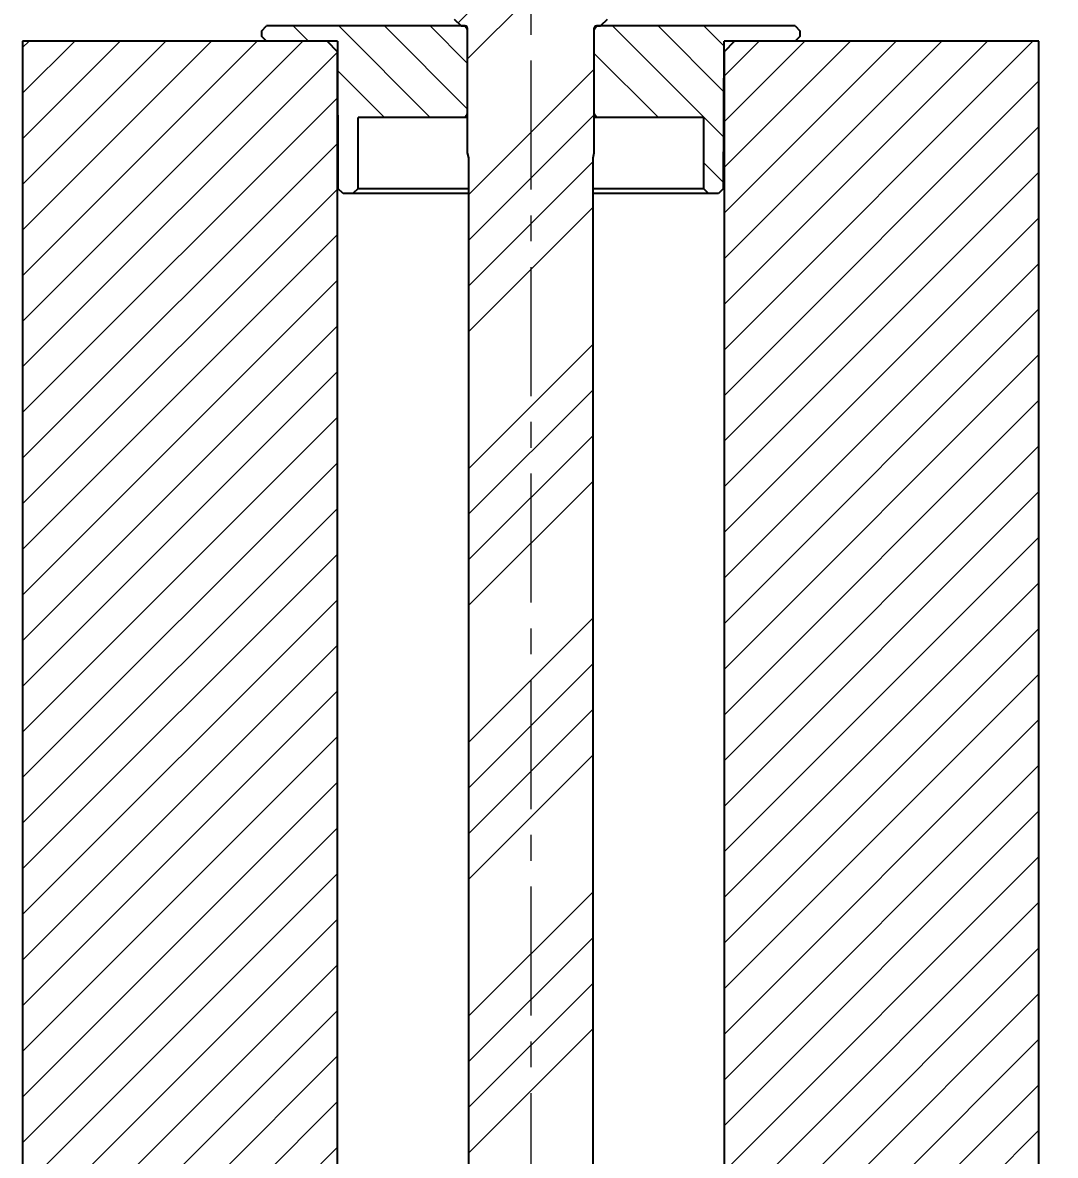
# Model space of a CAD drawing. Header units: millimetres. Extents: x 15 to 1184, y 5 to 836.
# Drawn here: x 131.6 to 233.2, y 458.1 to 569.6 of the extents above; entities that cross this region are included whole.
import ezdxf

# ---------------------------------------------------------------- set-up
doc = ezdxf.new("R2010")
doc.units = ezdxf.units.MM
doc.linetypes.add('CENTERX2', pattern=[20.32, 12.7, -2.54, 2.54, -2.54])
doc.styles.add('SLDTEXTSTYLE1', font='TXT', dxfattribs={"width": 0.75})
doc.dimstyles.new('SLDDIMSTYLE0', dxfattribs={"dimtxt": 3.5, "dimasz": 3.556, "dimexe": 0, "dimexo": 0.0625, "dimgap": 0.875, "dimtad": 1, "dimlfac": 2, "dimrnd": 1e-09, "dimzin": 12, "dimdsep": 46, "dimtxsty": 'SLDTEXTSTYLE1', "dimsah": 1, "dimcen": 0.09, "dimadec": 0, "dimazin": 3, "dimtfac": 1, "dimtdec": 3, "dimtofl": 0, "dimtmove": 0, "dimatfit": 3, "dimfxl": 1, "dimfrac": 2, "dimtolj": 1, "dimtzin": 12, "dimarcsym": 0})
pattern_1 = [(135, (0, 0), (-13.4704, -13.4704), []), (135, (-2e-14, 4.49), (-13.4704, -13.4704), []), (135, (-3e-14, 8.98), (-13.4704, -13.4704), []), (135, (-5e-14, 13.47), (-13.4704, -13.4704), [])]

# ---------------------------------------------------------------- blocks, each defined once
blk = doc.blocks.new('_D_7')
at = {"color": 7, "linetype": 'Continuous', "lineweight": 0}
for p, q in [((276.07, 471.74), (276.07, 391.71)), ((181.57, 407.84), (181.57, 391.71)), ((181.57, 392.71), (276.07, 392.71))]:
    blk.add_line(p, q, dxfattribs=at)
at = {"color": 7, "linetype": 'Continuous', "lineweight": 18}
for points in [[(181.57, 392.71), (185.13, 392.33), (185.13, 393.09)], [(276.07, 392.71), (272.52, 393.09), (272.52, 392.33)]]:
    blk.add_solid(points, dxfattribs=at)
at = {"color": 7, "linetype": 'Continuous', "lineweight": 18, "insert": (226.2, 397.22), "char_height": 3.5, "attachment_point": 1, "style": 'SLDTEXTSTYLE1'}
blk.add_mtext('189,00', dxfattribs=at)

msp = doc.modelspace()

# ---------------------------------------------------------------- hatches: boundary and pattern name
at = {"linetype": 'Continuous', "lineweight": 18}
h = msp.add_hatch(dxfattribs=at)
h.set_pattern_fill('DIN 201 Stahl und Stahlguss', style=0, pattern_type=2)
h.set_pattern_definition([(45, (0, 0), (-13.4704, 13.4704), []), (45, (4.49, 0), (-13.4704, 13.4704), []), (45, (8.98, 0), (-13.4704, 13.4704), []), (45, (13.47, 0), (-13.4704, 13.4704), [])])
edge = h.paths.add_edge_path(flags=0)
edge.add_line((187.6975, 556.2759), (187.8225, 556.7425))
edge.add_line((187.8225, 556.7425), (187.8225, 569.0425))
edge.add_arc((188.0225, 569.0425), 0.2, 90, 180, ccw=False)
edge.add_line((188.0225, 569.2425), (188.4225, 569.2425))
edge.add_line((188.4225, 569.2425), (189.0725, 569.8925))
edge.add_line((189.0725, 569.8925), (189.0725, 581.1425))
edge.add_line((189.0725, 581.1425), (188.6147, 581.6003))
edge.add_arc((188.8975, 581.8831), 0.4, 180, 225, ccw=False)
edge.add_line((188.4975, 581.8831), (188.4975, 583.3425))
edge.add_arc((188.8975, 583.3425), 0.4, 90, 180, ccw=False)
edge.add_line((188.8975, 583.7425), (188.9225, 583.7425))
edge.add_line((188.9225, 583.7425), (189.0725, 583.8925))
edge.add_line((189.0725, 583.8925), (189.0725, 597.3425))
edge.add_arc((189.4725, 597.3425), 0.4, 90, 180, ccw=False)
edge.add_line((189.4725, 597.7425), (190.0725, 597.7425))
edge.add_line((190.0725, 597.7425), (190.3225, 597.9925))
edge.add_line((190.3225, 597.9925), (190.3225, 608.9925))
edge.add_line((190.3225, 608.9925), (190.0725, 609.2425))
edge.add_line((190.0725, 609.2425), (189.4725, 609.2425))
edge.add_arc((189.4725, 609.6425), 0.4, 180, 270, ccw=False)
edge.add_line((189.0725, 609.6425), (189.0725, 611.4925))
edge.add_line((189.0725, 611.4925), (188.8225, 611.7425))
edge.add_line((188.8225, 611.7425), (187.5725, 611.7425))
edge.add_line((187.5725, 611.7425), (187.5725, 623.7425))
edge.add_line((187.5725, 623.7425), (187.0725, 624.2425))
edge.add_line((187.0725, 624.2425), (176.0725, 624.2425))
edge.add_line((176.0725, 624.2425), (175.5725, 623.7425))
edge.add_line((175.5725, 623.7425), (175.5725, 611.7425))
edge.add_line((175.5725, 611.7425), (174.3225, 611.7425))
edge.add_line((174.3225, 611.7425), (174.0725, 611.4925))
edge.add_line((174.0725, 611.4925), (174.0725, 609.6425))
edge.add_arc((173.6725, 609.6425), 0.4, 270, 360, ccw=False)
edge.add_line((173.6725, 609.2425), (173.0725, 609.2425))
edge.add_line((173.0725, 609.2425), (172.8225, 608.9925))
edge.add_line((172.8225, 608.9925), (172.8225, 597.9925))
edge.add_line((172.8225, 597.9925), (173.0725, 597.7425))
edge.add_line((173.0725, 597.7425), (173.6725, 597.7425))
edge.add_arc((173.6725, 597.3425), 0.4, 0, 90, ccw=False)
edge.add_line((174.0725, 597.3425), (174.0725, 583.8925))
edge.add_line((174.0725, 583.8925), (174.2225, 583.7425))
edge.add_line((174.2225, 583.7425), (174.2475, 583.7425))
edge.add_arc((174.2475, 583.3425), 0.4, 0, 90, ccw=False)
edge.add_line((174.6475, 583.3425), (174.6475, 581.8831))
edge.add_arc((174.2475, 581.8831), 0.4, 315, 360, ccw=False)
edge.add_line((174.5304, 581.6003), (174.0725, 581.1425))
edge.add_line((174.0725, 581.1425), (174.0725, 569.8925))
edge.add_line((174.0725, 569.8925), (174.7225, 569.2425))
edge.add_line((174.7225, 569.2425), (175.1225, 569.2425))
edge.add_arc((175.1225, 569.0425), 0.2, 0, 90, ccw=False)
edge.add_line((175.3225, 569.0425), (175.3225, 556.7425))
edge.add_line((175.3225, 556.7425), (175.4475, 556.2759))
edge.add_line((175.4475, 556.2759), (175.4475, 451.9925))
edge.add_line((175.4475, 451.9925), (175.6975, 451.7425))
edge.add_line((175.6975, 451.7425), (175.8725, 451.7425))
edge.add_arc((175.8725, 451.5425), 0.2, 0, 90, ccw=False)
edge.add_line((176.0725, 451.5425), (176.0725, 429.4925))
edge.add_line((176.0725, 429.4925), (176.3225, 429.2425))
edge.add_line((176.3225, 429.2425), (176.5725, 429.2425))
edge.add_line((176.5725, 429.2425), (176.5725, 416.5925))
edge.add_line((176.5725, 416.5925), (177.4225, 415.7425))
edge.add_line((177.4225, 415.7425), (177.4475, 415.7425))
edge.add_line((177.4475, 415.7425), (177.4475, 412.2425))
edge.add_line((177.4475, 412.2425), (177.9475, 411.7425))
edge.add_line((177.9475, 411.7425), (185.1975, 411.7425))
edge.add_line((185.1975, 411.7425), (185.6975, 412.2425))
edge.add_line((185.6975, 412.2425), (185.6975, 415.7425))
edge.add_line((185.6975, 415.7425), (185.7225, 415.7425))
edge.add_line((185.7225, 415.7425), (186.5725, 416.5925))
edge.add_line((186.5725, 416.5925), (186.5725, 429.2425))
edge.add_line((186.5725, 429.2425), (186.8225, 429.2425))
edge.add_line((186.8225, 429.2425), (187.0725, 429.4925))
edge.add_line((187.0725, 429.4925), (187.0725, 451.5425))
edge.add_arc((187.2725, 451.5425), 0.2, 90, 180, ccw=False)
edge.add_line((187.2725, 451.7425), (187.4475, 451.7425))
edge.add_line((187.4475, 451.7425), (187.6975, 451.9925))
edge.add_line((187.6975, 451.9925), (187.6975, 556.2759))
h = msp.add_hatch(dxfattribs=at)
h.set_pattern_fill('DIN 201 Stahl und Stahlguss', angle=90, style=0, pattern_type=2)
h.set_pattern_definition(pattern_1)
edge = h.paths.add_edge_path(flags=0)
edge.add_line((155.5725, 567.7425), (162.5475, 567.7425))
edge.add_line((162.5475, 567.7425), (162.5981, 553.2424))
edge.add_line((162.5981, 553.2424), (163.1016, 552.7425))
edge.add_line((163.1016, 552.7425), (164.0725, 552.7425))
edge.add_line((164.0725, 552.7425), (164.5725, 553.2425))
edge.add_line((164.5725, 553.2425), (164.5725, 560.2425))
edge.add_line((164.5725, 560.2425), (175.0725, 560.2425))
edge.add_line((175.0725, 560.2425), (175.2493, 560.4192))
edge.add_arc((175.0725, 560.596), 0.25, 315, 360)
edge.add_line((175.3225, 560.596), (175.3225, 568.8889))
edge.add_arc((175.0725, 568.8889), 0.25, 0, 45)
edge.add_line((175.2493, 569.0657), (175.0725, 569.2425))
edge.add_line((175.0725, 569.2425), (155.5725, 569.2425))
edge.add_line((155.5725, 569.2425), (155.0725, 568.7425))
edge.add_line((155.0725, 568.7425), (155.0725, 568.2425))
edge.add_line((155.0725, 568.2425), (155.5725, 567.7425))
h = msp.add_hatch(dxfattribs=at)
h.set_pattern_fill('DIN 201 Stahl und Stahlguss', angle=90, style=0, pattern_type=2)
h.set_pattern_definition(pattern_1)
edge = h.paths.add_edge_path(flags=0)
edge.add_line((200.0434, 552.7425), (200.5469, 553.2424))
edge.add_line((200.5469, 553.2424), (200.5975, 567.7425))
edge.add_line((200.5975, 567.7425), (207.5725, 567.7425))
edge.add_line((207.5725, 567.7425), (208.0725, 568.2425))
edge.add_line((208.0725, 568.2425), (208.0725, 568.7425))
edge.add_line((208.0725, 568.7425), (207.5725, 569.2425))
edge.add_line((207.5725, 569.2425), (188.0725, 569.2425))
edge.add_line((188.0725, 569.2425), (187.8957, 569.0657))
edge.add_arc((188.0725, 568.8889), 0.25, 135, 180)
edge.add_line((187.8225, 568.8889), (187.8225, 560.596))
edge.add_arc((188.0725, 560.596), 0.25, 180, 225)
edge.add_line((187.8957, 560.4192), (188.0725, 560.2425))
edge.add_line((188.0725, 560.2425), (198.5725, 560.2425))
edge.add_line((198.5725, 560.2425), (198.5725, 553.2425))
edge.add_line((198.5725, 553.2425), (199.0725, 552.7425))
edge.add_line((199.0725, 552.7425), (200.0434, 552.7425))
h = msp.add_hatch(dxfattribs=at)
h.set_pattern_fill('ANSI31', style=0)
h.paths.add_polyline_path([(162.5225, 566.7425), (161.5225, 567.7425), (131.5725, 567.7425), (131.5725, 442.7425), (161.5225, 442.7425), (162.5225, 443.7425)], flags=0)
h = msp.add_hatch(dxfattribs=at)
h.set_pattern_fill('ANSI31', style=0)
h.paths.add_polyline_path([(231.5725, 442.7425), (231.5725, 567.7425), (201.6225, 567.7425), (200.6225, 566.7425), (200.6225, 443.7425), (201.6225, 442.7425)], flags=0)

# ---------------------------------------------------------------- linework, layer by layer
at = {"color": 7, "linetype": 'CENTERX2', "lineweight": 18}
msp.add_line((181.5725, 667.4376), (181.5725, 408.8397), dxfattribs=at)
at = {"color": 7, "linetype": 'Continuous', "lineweight": 25}
for p, q in [((174.7225, 569.2425), (174.0725, 569.8925)), ((189.0725, 569.8925), (188.4225, 569.2425)), ((155.0725, 568.7425), (155.5725, 569.2425)), ((155.0725, 568.7425), (155.0725, 568.2425)), ((175.0725, 569.2425), (155.5725, 569.2425)), ((174.7225, 569.2425), (175.1225, 569.2425)), ((175.0725, 569.2425), (175.2493, 569.0657)), ((175.3225, 569.0425), (175.3225, 556.7425)), ((175.3225, 568.8889), (175.3225, 560.596)), ((187.8225, 556.7425), (187.8225, 569.0425)), ((187.8225, 560.596), (187.8225, 568.8889)), ((187.8957, 569.0657), (188.0725, 569.2425)), ((188.0225, 569.2425), (188.4225, 569.2425)), ((207.5725, 569.2425), (188.0725, 569.2425)), ((207.5725, 569.2425), (208.0725, 568.7425)), ((208.0725, 568.2425), (208.0725, 568.7425)), ((131.5725, 567.7425), (131.5725, 442.7425)), ((161.5225, 567.7425), (131.5725, 567.7425)), ((155.5725, 567.7425), (155.0725, 568.2425)), ((162.5475, 567.7425), (155.5725, 567.7425)), ((161.5225, 567.7425), (162.5225, 566.7425)), ((162.5475, 567.7425), (162.5981, 553.2424)), ((200.5469, 553.2424), (200.5975, 567.7425)), ((207.5725, 567.7425), (200.5975, 567.7425)), ((200.6225, 566.7425), (201.6225, 567.7425)), ((231.5725, 567.7425), (201.6225, 567.7425)), ((208.0725, 568.2425), (207.5725, 567.7425)), ((231.5725, 442.7425), (231.5725, 567.7425)), ((162.551, 566.7425), (162.5225, 566.7425)), ((162.5225, 566.7425), (162.5225, 443.7425)), ((200.6225, 566.7425), (200.594, 566.7425)), ((200.6225, 443.7425), (200.6225, 566.7425)), ((164.5725, 553.2425), (164.5725, 560.2425)), ((175.0725, 560.2425), (164.5725, 560.2425)), ((175.2493, 560.4192), (175.0725, 560.2425)), ((175.3225, 560.2425), (175.0725, 560.2425)), ((188.0725, 560.2425), (187.8225, 560.2425)), ((188.0725, 560.2425), (187.8957, 560.4192)), ((198.5725, 560.2425), (188.0725, 560.2425)), ((198.5725, 560.2425), (198.5725, 553.2425)), ((175.3225, 556.7425), (175.4475, 556.2759)), ((175.4475, 556.2759), (175.4475, 451.9925)), ((187.6975, 556.2759), (187.8225, 556.7425)), ((187.6975, 451.9925), (187.6975, 556.2759)), ((163.1016, 552.7425), (162.5981, 553.2424)), ((164.5725, 553.2425), (164.0725, 552.7425)), ((164.5725, 553.2425), (175.4475, 553.2425)), ((187.6975, 553.2425), (198.5725, 553.2425)), ((199.0725, 552.7425), (198.5725, 553.2425)), ((200.5469, 553.2424), (200.0434, 552.7425)), ((164.0725, 552.7425), (163.1016, 552.7425)), ((175.4475, 552.7425), (164.0725, 552.7425)), ((199.0725, 552.7425), (187.6975, 552.7425)), ((200.0434, 552.7425), (199.0725, 552.7425))]:
    msp.add_line(p, q, dxfattribs=at)
at = {"color": 8, "linetype": 'Continuous', "lineweight": 25}
for p, q in [((175.2493, 569.0657), (175.3212, 569.0657)), ((187.8239, 569.0657), (187.8957, 569.0657)), ((175.3225, 560.4192), (175.2493, 560.4192)), ((187.8957, 560.4192), (187.8225, 560.4192))]:
    msp.add_line(p, q, dxfattribs=at)
at = {"color": 7, "linetype": 'Continuous', "lineweight": 25}
for centre, radius, start, end in [((175.1225, 569.0425), 0.2, 0, 90), ((175.0725, 568.8889), 0.25, 0, 45), ((188.0225, 569.0425), 0.2, 90, 180), ((188.0725, 568.8889), 0.25, 135, 180), ((175.0725, 560.596), 0.25, 315, 0), ((188.0725, 560.596), 0.25, 180, 225)]:
    msp.add_arc(centre, radius, start, end, dxfattribs=at)

# ---------------------------------------------------------------- dimensions: what is measured, and where the dimension line sits
at = {"color": 7, "linetype": 'Continuous', "lineweight": 18}
dim = msp.add_linear_dim(base=(276.0725, 392.7112), p1=(181.5725, 408.8397), p2=(276.0725, 472.7425), dimstyle='SLDDIMSTYLE0', dxfattribs=at)
dim.commit()
dim.dimension.update_dxf_attribs({"geometry": '_D_7', "text_midpoint": (233.3124, 392.7112), "dimtype": 160})

doc.saveas('drawing.dxf')
